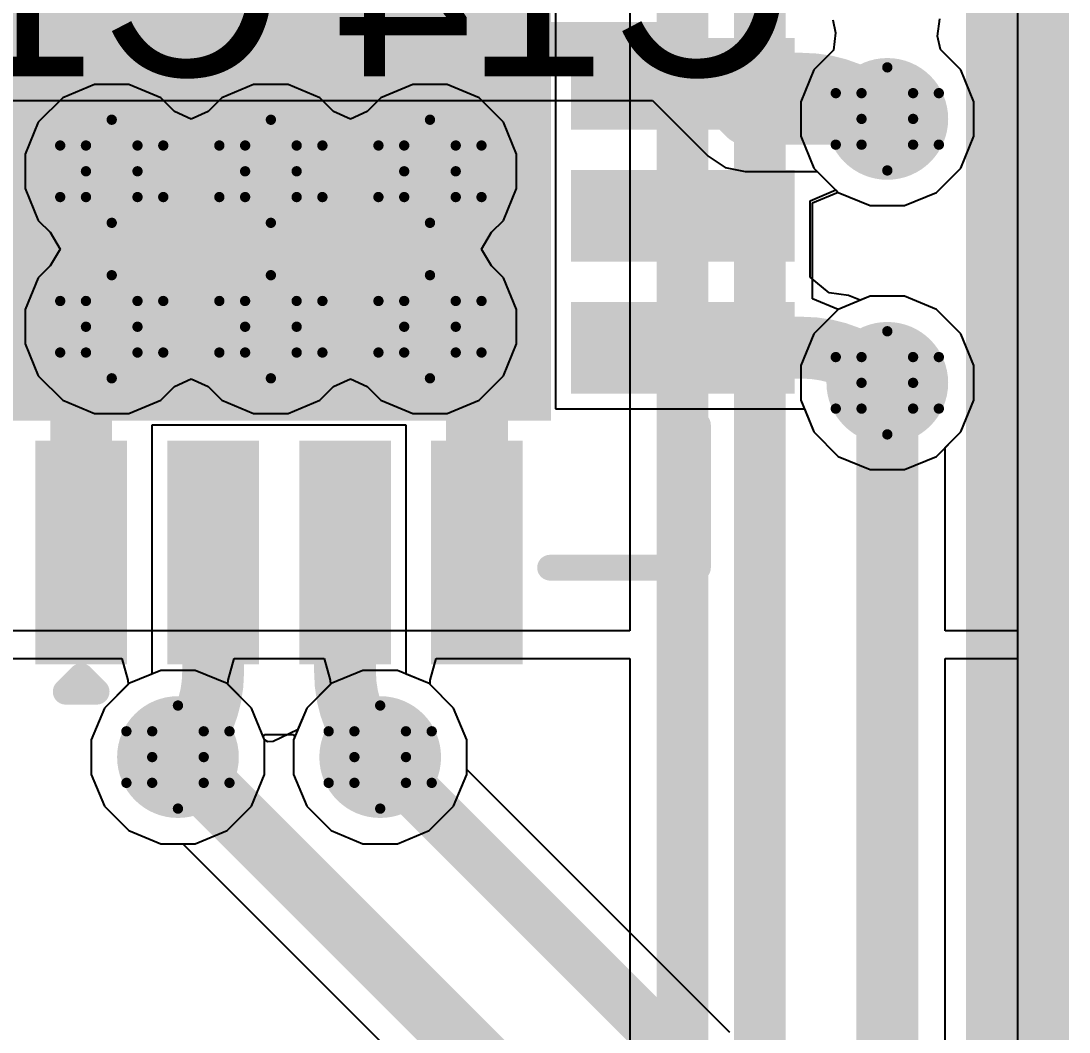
# Model space of a CAD drawing. Header units: inches. Extents: x -0.2 to 15.8, y 0 to 3.5.
# Drawn here: x 1.5786 to 1.782, y 0.9641 to 1.1602 of the extents above; entities that cross this region are included whole.
import ezdxf

# ---------------------------------------------------------------- set-up
doc = ezdxf.new("R2010")
doc.units = ezdxf.units.IN
doc.header["$MEASUREMENT"] = 0
for name, color, linetype in [('Board Outline', 76, 'Continuous'), ('Bottom Layer', 5, 'Continuous'), ('Bottom Overlay', 54, 'Continuous'), ('Drill Drawing', 1, 'Continuous'), ('Signal_1', 16, 'Continuous'), ('Signal_2', 76, 'Continuous'), ('Top Layer', 1, 'Continuous'), ('Top Overlay', 2, 'Continuous'), ('Top Solder', 216, 'Continuous'), ('Via Holes', 16, 'Continuous')]:
    doc.layers.add(name, color=color, linetype=linetype)
doc.styles.add('Arial', font='', dxfattribs={"height": 0.2})
doc.styles.get('Arial').set_extended_font_data('Arial')

msp = doc.modelspace()

# ---------------------------------------------------------------- hatches: boundary and pattern name
at = {"layer": 'Bottom Layer'}
h = msp.add_hatch(color=5, dxfattribs=at)
edge = h.paths.add_edge_path()
edge.add_arc((1.74674, 1.14122), 0.01181, 0, 360)
h = msp.add_hatch(color=5, dxfattribs=at)
edge = h.paths.add_edge_path()
edge.add_arc((1.59625, 1.13106), 0.01181, 0, 360)
h = msp.add_hatch(color=5, dxfattribs=at)
edge = h.paths.add_edge_path()
edge.add_arc((1.62713, 1.13106), 0.01181, 0, 360)
h = msp.add_hatch(color=5, dxfattribs=at)
edge = h.paths.add_edge_path()
edge.add_arc((1.658, 1.13106), 0.01181, 0, 360)
h = msp.add_hatch(color=5, dxfattribs=at)
edge = h.paths.add_edge_path()
edge.add_arc((1.59625, 1.1009), 0.01181, 0, 360)
h = msp.add_hatch(color=5, dxfattribs=at)
edge = h.paths.add_edge_path()
edge.add_arc((1.62713, 1.1009), 0.01181, 0, 360)
h = msp.add_hatch(color=5, dxfattribs=at)
edge = h.paths.add_edge_path()
edge.add_arc((1.658, 1.1009), 0.01181, 0, 360)
h = msp.add_hatch(color=5, dxfattribs=at)
edge = h.paths.add_edge_path()
edge.add_arc((1.74674, 1.09002), 0.01181, 0, 360)
h = msp.add_hatch(color=5, dxfattribs=at)
edge = h.paths.add_edge_path()
edge.add_arc((1.6091, 1.01742), 0.01181, 0, 360)
h = msp.add_hatch(color=5, dxfattribs=at)
edge = h.paths.add_edge_path()
edge.add_arc((1.64834, 1.01742), 0.01181, 0, 360)
at = {"layer": 'Signal_1'}
h = msp.add_hatch(color=16, dxfattribs=at)
edge = h.paths.add_edge_path()
edge.add_arc((1.74674, 1.14122), 0.01181, 0, 360)
h = msp.add_hatch(color=16, dxfattribs=at)
edge = h.paths.add_edge_path()
edge.add_arc((1.59625, 1.13106), 0.01181, 0, 360)
h = msp.add_hatch(color=16, dxfattribs=at)
edge = h.paths.add_edge_path()
edge.add_arc((1.62713, 1.13106), 0.01181, 0, 360)
h = msp.add_hatch(color=16, dxfattribs=at)
edge = h.paths.add_edge_path()
edge.add_arc((1.658, 1.13106), 0.01181, 0, 360)
h = msp.add_hatch(color=16, dxfattribs=at)
edge = h.paths.add_edge_path()
edge.add_arc((1.59625, 1.1009), 0.01181, 0, 360)
h = msp.add_hatch(color=16, dxfattribs=at)
edge = h.paths.add_edge_path()
edge.add_arc((1.62713, 1.1009), 0.01181, 0, 360)
h = msp.add_hatch(color=16, dxfattribs=at)
edge = h.paths.add_edge_path()
edge.add_arc((1.658, 1.1009), 0.01181, 0, 360)
h = msp.add_hatch(color=16, dxfattribs=at)
edge = h.paths.add_edge_path()
edge.add_arc((1.74674, 1.09002), 0.01181, 0, 360)
h = msp.add_hatch(color=16, dxfattribs=at)
edge = h.paths.add_edge_path()
edge.add_arc((1.6091, 1.01742), 0.01181, 0, 360)
h = msp.add_hatch(color=16, dxfattribs=at)
edge = h.paths.add_edge_path()
edge.add_arc((1.64834, 1.01742), 0.01181, 0, 360)
at = {"layer": 'Signal_2'}
h = msp.add_hatch(color=76, dxfattribs=at)
edge = h.paths.add_edge_path()
edge.add_arc((1.74674, 1.14122), 0.01181, 0, 360)
h = msp.add_hatch(color=76, dxfattribs=at)
edge = h.paths.add_edge_path()
edge.add_arc((1.59625, 1.13106), 0.01181, 0, 360)
h = msp.add_hatch(color=76, dxfattribs=at)
edge = h.paths.add_edge_path()
edge.add_arc((1.62713, 1.13106), 0.01181, 0, 360)
h = msp.add_hatch(color=76, dxfattribs=at)
edge = h.paths.add_edge_path()
edge.add_arc((1.658, 1.13106), 0.01181, 0, 360)
h = msp.add_hatch(color=76, dxfattribs=at)
edge = h.paths.add_edge_path()
edge.add_arc((1.59625, 1.1009), 0.01181, 0, 360)
h = msp.add_hatch(color=76, dxfattribs=at)
edge = h.paths.add_edge_path()
edge.add_arc((1.62713, 1.1009), 0.01181, 0, 360)
h = msp.add_hatch(color=76, dxfattribs=at)
edge = h.paths.add_edge_path()
edge.add_arc((1.658, 1.1009), 0.01181, 0, 360)
h = msp.add_hatch(color=76, dxfattribs=at)
edge = h.paths.add_edge_path()
edge.add_arc((1.74674, 1.09002), 0.01181, 0, 360)
h = msp.add_hatch(color=76, dxfattribs=at)
edge = h.paths.add_edge_path()
edge.add_arc((1.6091, 1.01742), 0.01181, 0, 360)
h = msp.add_hatch(color=76, dxfattribs=at)
edge = h.paths.add_edge_path()
edge.add_arc((1.64834, 1.01742), 0.01181, 0, 360)
at = {"layer": 'Top Layer'}
for points in [[(1.57714, 1.08465), (1.57714, 1.18702), (1.6795, 1.18702), (1.6795, 1.08465)], [(1.68738, 1.14115), (1.68738, 1.15493), (1.72675, 1.15493), (1.72675, 1.14115)], [(1.68738, 1.11555), (1.68738, 1.12933), (1.72675, 1.12933), (1.72675, 1.11555)], [(1.68738, 1.08995), (1.68738, 1.10373), (1.72675, 1.10373), (1.72675, 1.08995)], [(1.58343, 1.07678), (1.59721, 1.07678), (1.59721, 1.03741), (1.58343, 1.03741)], [(1.60903, 1.07678), (1.62281, 1.07678), (1.62281, 1.03741), (1.60903, 1.03741)], [(1.63463, 1.07678), (1.64841, 1.07678), (1.64841, 1.03741), (1.63463, 1.03741)], [(1.66023, 1.07678), (1.67401, 1.07678), (1.67401, 1.03741), (1.66023, 1.03741)]]:
    msp.add_hatch(color=1, dxfattribs=at).paths.add_polyline_path(points)
h = msp.add_hatch(color=1, dxfattribs=at)
edge = h.paths.add_edge_path()
edge.add_arc((1.74674, 1.14122), 0.01181, 0, 360)
h = msp.add_hatch(color=1, dxfattribs=at)
edge = h.paths.add_edge_path()
edge.add_arc((1.59625, 1.13106), 0.01181, 0, 360)
h = msp.add_hatch(color=1, dxfattribs=at)
edge = h.paths.add_edge_path()
edge.add_arc((1.62713, 1.13106), 0.01181, 0, 360)
h = msp.add_hatch(color=1, dxfattribs=at)
edge = h.paths.add_edge_path()
edge.add_arc((1.658, 1.13106), 0.01181, 0, 360)
h = msp.add_hatch(color=1, dxfattribs=at)
edge = h.paths.add_edge_path()
edge.add_arc((1.59625, 1.1009), 0.01181, 0, 360)
h = msp.add_hatch(color=1, dxfattribs=at)
edge = h.paths.add_edge_path()
edge.add_arc((1.62713, 1.1009), 0.01181, 0, 360)
h = msp.add_hatch(color=1, dxfattribs=at)
edge = h.paths.add_edge_path()
edge.add_arc((1.658, 1.1009), 0.01181, 0, 360)
h = msp.add_hatch(color=1, dxfattribs=at)
edge = h.paths.add_edge_path()
edge.add_arc((1.74674, 1.09002), 0.01181, 0, 360)
h = msp.add_hatch(color=1, dxfattribs=at)
edge = h.paths.add_edge_path()
edge.add_arc((1.6091, 1.01742), 0.01181, 0, 360)
h = msp.add_hatch(color=1, dxfattribs=at)
edge = h.paths.add_edge_path()
edge.add_arc((1.64834, 1.01742), 0.01181, 0, 360)
at = {"layer": 'Top Solder'}
for points in [[(1.57514, 1.08265), (1.57514, 1.18902), (1.6815, 1.18902), (1.6815, 1.08265)], [(1.68538, 1.13915), (1.68538, 1.15693), (1.72875, 1.15693), (1.72875, 1.13915)], [(1.68538, 1.11355), (1.68538, 1.13133), (1.72875, 1.13133), (1.72875, 1.11355)], [(1.68538, 1.08795), (1.68538, 1.10573), (1.72875, 1.10573), (1.72875, 1.08795)], [(1.58143, 1.07878), (1.59921, 1.07878), (1.59921, 1.03541), (1.58143, 1.03541)], [(1.60703, 1.07878), (1.62481, 1.07878), (1.62481, 1.03541), (1.60703, 1.03541)], [(1.63263, 1.07878), (1.65041, 1.07878), (1.65041, 1.03541), (1.63263, 1.03541)], [(1.65823, 1.07878), (1.67601, 1.07878), (1.67601, 1.03541), (1.65823, 1.03541)]]:
    msp.add_hatch(color=216, dxfattribs=at).paths.add_polyline_path(points)
at = {"layer": 'Via Holes'}
h = msp.add_hatch(color=7, dxfattribs=at)
edge = h.paths.add_edge_path()
edge.add_arc((1.74674, 1.14122), 0.00591, 0, 360)
h = msp.add_hatch(color=7, dxfattribs=at)
edge = h.paths.add_edge_path()
edge.add_arc((1.59625, 1.13106), 0.00591, 0, 360)
h = msp.add_hatch(color=7, dxfattribs=at)
edge = h.paths.add_edge_path()
edge.add_arc((1.62713, 1.13106), 0.00591, 0, 360)
h = msp.add_hatch(color=7, dxfattribs=at)
edge = h.paths.add_edge_path()
edge.add_arc((1.658, 1.13106), 0.00591, 0, 360)
h = msp.add_hatch(color=7, dxfattribs=at)
edge = h.paths.add_edge_path()
edge.add_arc((1.59625, 1.1009), 0.00591, 0, 360)
h = msp.add_hatch(color=7, dxfattribs=at)
edge = h.paths.add_edge_path()
edge.add_arc((1.62713, 1.1009), 0.00591, 0, 360)
h = msp.add_hatch(color=7, dxfattribs=at)
edge = h.paths.add_edge_path()
edge.add_arc((1.658, 1.1009), 0.00591, 0, 360)
h = msp.add_hatch(color=7, dxfattribs=at)
edge = h.paths.add_edge_path()
edge.add_arc((1.74674, 1.09002), 0.00591, 0, 360)
h = msp.add_hatch(color=7, dxfattribs=at)
edge = h.paths.add_edge_path()
edge.add_arc((1.6091, 1.01742), 0.00591, 0, 360)
h = msp.add_hatch(color=7, dxfattribs=at)
edge = h.paths.add_edge_path()
edge.add_arc((1.64834, 1.01742), 0.00591, 0, 360)

# ---------------------------------------------------------------- linework, layer by layer
at = {"layer": 'Board Outline', "const_width": 0.02}
msp.add_lwpolyline([(1.772, 1.966), (1.772, 0)], dxfattribs=at)
at = {"layer": 'Bottom Layer'}
for p, q in [((1.772, 1.58829), (1.772, 0)), ((1.75649, 1.15725), (1.75691, 1.16061)), ((1.75703, 1.1547), (1.75649, 1.15725)), ((1.76099, 1.15074), (1.75703, 1.1547)), ((1.76355, 1.14456), (1.76099, 1.15074)), ((1.558, 1.1448), (1.70117, 1.1448)), ((1.70117, 1.1448), (1.71196, 1.13401)), ((1.76355, 1.13787), (1.76355, 1.14456)), ((1.76099, 1.13169), (1.76355, 1.13787)), ((1.71196, 1.13401), (1.71527, 1.1318)), ((1.71527, 1.1318), (1.71917, 1.13102)), ((1.71917, 1.13102), (1.73316, 1.13102)), ((1.73316, 1.13102), (1.73722, 1.12696)), ((1.75626, 1.12696), (1.76099, 1.13169)), ((1.73722, 1.12696), (1.7434, 1.12441)), ((1.75008, 1.12441), (1.75626, 1.12696)), ((1.7434, 1.12441), (1.75008, 1.12441)), ((1.7434, 1.10683), (1.73722, 1.10427)), ((1.75008, 1.10683), (1.7434, 1.10683)), ((1.75626, 1.10427), (1.75008, 1.10683)), ((1.73722, 1.10427), (1.73249, 1.09954)), ((1.76099, 1.09954), (1.75626, 1.10427)), ((1.73249, 1.09954), (1.72993, 1.09336)), ((1.76355, 1.09336), (1.76099, 1.09954)), ((1.72993, 1.09336), (1.72993, 1.08667)), ((1.76355, 1.08667), (1.76355, 1.09336)), ((1.72993, 1.08667), (1.73249, 1.08049)), ((1.76099, 1.08049), (1.76355, 1.08667)), ((1.73249, 1.08049), (1.73722, 1.07576)), ((1.75626, 1.07576), (1.76099, 1.08049)), ((1.73722, 1.07576), (1.7434, 1.07321)), ((1.75008, 1.07321), (1.75626, 1.07576)), ((1.7434, 1.07321), (1.75008, 1.07321)), ((1.60576, 1.03423), (1.59958, 1.03167)), ((1.61245, 1.03423), (1.60576, 1.03423)), ((1.61863, 1.03167), (1.61245, 1.03423)), ((1.645, 1.03423), (1.63882, 1.03167)), ((1.65169, 1.03423), (1.645, 1.03423)), ((1.65787, 1.03167), (1.65169, 1.03423)), ((1.59958, 1.03167), (1.59485, 1.02694)), ((1.62336, 1.02694), (1.61863, 1.03167)), ((1.63882, 1.03167), (1.63409, 1.02694)), ((1.66259, 1.02694), (1.65787, 1.03167)), ((1.59485, 1.02694), (1.59229, 1.02076)), ((1.62592, 1.02076), (1.62336, 1.02694)), ((1.63409, 1.02694), (1.63153, 1.02076)), ((1.66515, 1.02076), (1.66259, 1.02694)), ((1.59229, 1.02076), (1.59229, 1.01407)), ((1.62592, 1.01407), (1.62592, 1.02076)), ((1.63153, 1.02076), (1.63153, 1.01407)), ((1.66515, 1.01407), (1.66515, 1.02076)), ((1.59229, 1.01407), (1.59485, 1.0079)), ((1.62336, 1.0079), (1.62592, 1.01407)), ((1.63153, 1.01407), (1.63409, 1.0079)), ((1.66259, 1.0079), (1.66515, 1.01407)), ((1.59485, 1.0079), (1.59958, 1.00317)), ((1.61863, 1.00317), (1.62336, 1.0079)), ((1.63409, 1.0079), (1.63882, 1.00317)), ((1.65787, 1.00317), (1.66259, 1.0079)), ((1.59958, 1.00317), (1.60576, 1.00061)), ((1.61245, 1.00061), (1.61863, 1.00317)), ((1.63882, 1.00317), (1.645, 1.00061)), ((1.65169, 1.00061), (1.65787, 1.00317)), ((1.60576, 1.00061), (1.61245, 1.00061)), ((1.645, 1.00061), (1.65169, 1.00061))]:
    msp.add_line(p, q, dxfattribs=at)
at = {"layer": 'Bottom Layer', "const_width": 0.01}
for points in [[(1.558, 1.155), (1.70539, 1.155)], [(1.70539, 1.155), (1.71917, 1.14122)], [(1.71917, 1.14122), (1.74674, 1.14122)]]:
    msp.add_lwpolyline(points, dxfattribs=at)
at = {"layer": 'Bottom Layer', "const_width": 0.005}
for points in [[(1.70289, 1.155, 1), (1.70789, 1.155, 1)], [(1.70289, 1.155, 1), (1.70789, 1.155, 1)], [(1.71667, 1.14122, 1), (1.72167, 1.14122, 1)], [(1.71667, 1.14122, 1), (1.72167, 1.14122, 1)], [(1.74424, 1.14122, 1), (1.74924, 1.14122, 1)]]:
    msp.add_lwpolyline(points, format="xyb", close=True, dxfattribs=at)
at = {"layer": 'Drill Drawing', "const_width": 0.002}
for points in [[(1.74174, 1.14622), (1.74674, 1.15122)], [(1.74674, 1.15122), (1.75174, 1.14622)], [(1.73674, 1.14622), (1.74174, 1.14122)], [(1.73674, 1.14622), (1.74174, 1.14622)], [(1.75174, 1.14622), (1.75674, 1.14622)], [(1.75174, 1.14122), (1.75674, 1.14622)], [(1.59125, 1.13606), (1.59625, 1.14106)], [(1.59625, 1.14106), (1.60125, 1.13606)], [(1.62213, 1.13606), (1.62713, 1.14106)], [(1.62713, 1.14106), (1.63213, 1.13606)], [(1.653, 1.13606), (1.658, 1.14106)], [(1.658, 1.14106), (1.663, 1.13606)], [(1.73674, 1.13622), (1.74174, 1.14122)], [(1.75174, 1.14122), (1.75674, 1.13622)], [(1.58625, 1.13606), (1.59125, 1.13106)], [(1.58625, 1.13606), (1.59125, 1.13606)], [(1.60125, 1.13606), (1.60625, 1.13606)], [(1.60125, 1.13106), (1.60625, 1.13606)], [(1.61713, 1.13606), (1.62213, 1.13106)], [(1.61713, 1.13606), (1.62213, 1.13606)], [(1.63213, 1.13606), (1.63713, 1.13606)], [(1.63213, 1.13106), (1.63713, 1.13606)], [(1.648, 1.13606), (1.653, 1.13106)], [(1.648, 1.13606), (1.653, 1.13606)], [(1.663, 1.13606), (1.668, 1.13606)], [(1.663, 1.13106), (1.668, 1.13606)], [(1.73674, 1.13622), (1.74174, 1.13622)], [(1.74174, 1.13622), (1.74674, 1.13122)], [(1.74674, 1.13122), (1.75174, 1.13622)], [(1.75174, 1.13622), (1.75674, 1.13622)], [(1.58625, 1.12606), (1.59125, 1.13106)], [(1.60125, 1.13106), (1.60625, 1.12606)], [(1.61713, 1.12606), (1.62213, 1.13106)], [(1.63213, 1.13106), (1.63713, 1.12606)], [(1.648, 1.12606), (1.653, 1.13106)], [(1.663, 1.13106), (1.668, 1.12606)], [(1.58625, 1.12606), (1.59125, 1.12606)], [(1.59125, 1.12606), (1.59625, 1.12106)], [(1.59625, 1.12106), (1.60125, 1.12606)], [(1.60125, 1.12606), (1.60625, 1.12606)], [(1.61713, 1.12606), (1.62213, 1.12606)], [(1.62213, 1.12606), (1.62713, 1.12106)], [(1.62713, 1.12106), (1.63213, 1.12606)], [(1.63213, 1.12606), (1.63713, 1.12606)], [(1.648, 1.12606), (1.653, 1.12606)], [(1.653, 1.12606), (1.658, 1.12106)], [(1.658, 1.12106), (1.663, 1.12606)], [(1.663, 1.12606), (1.668, 1.12606)], [(1.59125, 1.1059), (1.59625, 1.1109)], [(1.59625, 1.1109), (1.60125, 1.1059)], [(1.62213, 1.1059), (1.62713, 1.1109)], [(1.62713, 1.1109), (1.63213, 1.1059)], [(1.653, 1.1059), (1.658, 1.1109)], [(1.658, 1.1109), (1.663, 1.1059)], [(1.58625, 1.1059), (1.59125, 1.1009)], [(1.58625, 1.1059), (1.59125, 1.1059)], [(1.60125, 1.1059), (1.60625, 1.1059)], [(1.60125, 1.1009), (1.60625, 1.1059)], [(1.61713, 1.1059), (1.62213, 1.1009)], [(1.61713, 1.1059), (1.62213, 1.1059)], [(1.63213, 1.1059), (1.63713, 1.1059)], [(1.63213, 1.1009), (1.63713, 1.1059)], [(1.648, 1.1059), (1.653, 1.1009)], [(1.648, 1.1059), (1.653, 1.1059)], [(1.663, 1.1059), (1.668, 1.1059)], [(1.663, 1.1009), (1.668, 1.1059)], [(1.58625, 1.0959), (1.59125, 1.1009)], [(1.60125, 1.1009), (1.60625, 1.0959)], [(1.61713, 1.0959), (1.62213, 1.1009)], [(1.63213, 1.1009), (1.63713, 1.0959)], [(1.648, 1.0959), (1.653, 1.1009)], [(1.663, 1.1009), (1.668, 1.0959)], [(1.74174, 1.09502), (1.74674, 1.10002)], [(1.74674, 1.10002), (1.75174, 1.09502)], [(1.58625, 1.0959), (1.59125, 1.0959)], [(1.59125, 1.0959), (1.59625, 1.0909)], [(1.59625, 1.0909), (1.60125, 1.0959)], [(1.60125, 1.0959), (1.60625, 1.0959)], [(1.61713, 1.0959), (1.62213, 1.0959)], [(1.62213, 1.0959), (1.62713, 1.0909)], [(1.62713, 1.0909), (1.63213, 1.0959)], [(1.63213, 1.0959), (1.63713, 1.0959)], [(1.648, 1.0959), (1.653, 1.0959)], [(1.653, 1.0959), (1.658, 1.0909)], [(1.658, 1.0909), (1.663, 1.0959)], [(1.663, 1.0959), (1.668, 1.0959)], [(1.73674, 1.09502), (1.74174, 1.09002)], [(1.73674, 1.09502), (1.74174, 1.09502)], [(1.75174, 1.09502), (1.75674, 1.09502)], [(1.75174, 1.09002), (1.75674, 1.09502)], [(1.73674, 1.08502), (1.74174, 1.09002)], [(1.75174, 1.09002), (1.75674, 1.08502)], [(1.73674, 1.08502), (1.74174, 1.08502)], [(1.74174, 1.08502), (1.74674, 1.08002)], [(1.74674, 1.08002), (1.75174, 1.08502)], [(1.75174, 1.08502), (1.75674, 1.08502)], [(1.6041, 1.02242), (1.6091, 1.02742)], [(1.6091, 1.02742), (1.6141, 1.02242)], [(1.64334, 1.02242), (1.64834, 1.02742)], [(1.64834, 1.02742), (1.65334, 1.02242)], [(1.5991, 1.02242), (1.6041, 1.01742)], [(1.5991, 1.02242), (1.6041, 1.02242)], [(1.6141, 1.02242), (1.6191, 1.02242)], [(1.6141, 1.01742), (1.6191, 1.02242)], [(1.63834, 1.02242), (1.64334, 1.01742)], [(1.63834, 1.02242), (1.64334, 1.02242)], [(1.65334, 1.02242), (1.65834, 1.02242)], [(1.65334, 1.01742), (1.65834, 1.02242)], [(1.5991, 1.01242), (1.6041, 1.01742)], [(1.6141, 1.01742), (1.6191, 1.01242)], [(1.63834, 1.01242), (1.64334, 1.01742)], [(1.65334, 1.01742), (1.65834, 1.01242)], [(1.5991, 1.01242), (1.6041, 1.01242)], [(1.6041, 1.01242), (1.6091, 1.00742)], [(1.6091, 1.00742), (1.6141, 1.01242)], [(1.6141, 1.01242), (1.6191, 1.01242)], [(1.63834, 1.01242), (1.64334, 1.01242)], [(1.64334, 1.01242), (1.64834, 1.00742)], [(1.64834, 1.00742), (1.65334, 1.01242)], [(1.65334, 1.01242), (1.65834, 1.01242)]]:
    msp.add_lwpolyline(points, dxfattribs=at)
at = {"layer": 'Drill Drawing', "const_width": 0.001}
for points in [[(1.74624, 1.15122, 1), (1.74724, 1.15122, 1)], [(1.74624, 1.15122, 1), (1.74724, 1.15122, 1)], [(1.73624, 1.14622, 1), (1.73724, 1.14622, 1)], [(1.73624, 1.14622, 1), (1.73724, 1.14622, 1)], [(1.74124, 1.14622, 1), (1.74224, 1.14622, 1)], [(1.74124, 1.14622, 1), (1.74224, 1.14622, 1)], [(1.75124, 1.14622, 1), (1.75224, 1.14622, 1)], [(1.75124, 1.14622, 1), (1.75224, 1.14622, 1)], [(1.75624, 1.14622, 1), (1.75724, 1.14622, 1)], [(1.75624, 1.14622, 1), (1.75724, 1.14622, 1)], [(1.59575, 1.14106, 1), (1.59675, 1.14106, 1)], [(1.59575, 1.14106, 1), (1.59675, 1.14106, 1)], [(1.62663, 1.14106, 1), (1.62763, 1.14106, 1)], [(1.62663, 1.14106, 1), (1.62763, 1.14106, 1)], [(1.6575, 1.14106, 1), (1.6585, 1.14106, 1)], [(1.6575, 1.14106, 1), (1.6585, 1.14106, 1)], [(1.74124, 1.14122, 1), (1.74224, 1.14122, 1)], [(1.74124, 1.14122, 1), (1.74224, 1.14122, 1)], [(1.75124, 1.14122, 1), (1.75224, 1.14122, 1)], [(1.75124, 1.14122, 1), (1.75224, 1.14122, 1)], [(1.58575, 1.13606, 1), (1.58675, 1.13606, 1)], [(1.58575, 1.13606, 1), (1.58675, 1.13606, 1)], [(1.59075, 1.13606, 1), (1.59175, 1.13606, 1)], [(1.59075, 1.13606, 1), (1.59175, 1.13606, 1)], [(1.60075, 1.13606, 1), (1.60175, 1.13606, 1)], [(1.60075, 1.13606, 1), (1.60175, 1.13606, 1)], [(1.60575, 1.13606, 1), (1.60675, 1.13606, 1)], [(1.60575, 1.13606, 1), (1.60675, 1.13606, 1)], [(1.61663, 1.13606, 1), (1.61763, 1.13606, 1)], [(1.61663, 1.13606, 1), (1.61763, 1.13606, 1)], [(1.62163, 1.13606, 1), (1.62263, 1.13606, 1)], [(1.62163, 1.13606, 1), (1.62263, 1.13606, 1)], [(1.63163, 1.13606, 1), (1.63263, 1.13606, 1)], [(1.63163, 1.13606, 1), (1.63263, 1.13606, 1)], [(1.63663, 1.13606, 1), (1.63763, 1.13606, 1)], [(1.63663, 1.13606, 1), (1.63763, 1.13606, 1)], [(1.6475, 1.13606, 1), (1.6485, 1.13606, 1)], [(1.6475, 1.13606, 1), (1.6485, 1.13606, 1)], [(1.6525, 1.13606, 1), (1.6535, 1.13606, 1)], [(1.6525, 1.13606, 1), (1.6535, 1.13606, 1)], [(1.6625, 1.13606, 1), (1.6635, 1.13606, 1)], [(1.6625, 1.13606, 1), (1.6635, 1.13606, 1)], [(1.6675, 1.13606, 1), (1.6685, 1.13606, 1)], [(1.6675, 1.13606, 1), (1.6685, 1.13606, 1)], [(1.73624, 1.13622, 1), (1.73724, 1.13622, 1)], [(1.73624, 1.13622, 1), (1.73724, 1.13622, 1)], [(1.74124, 1.13622, 1), (1.74224, 1.13622, 1)], [(1.74124, 1.13622, 1), (1.74224, 1.13622, 1)], [(1.75124, 1.13622, 1), (1.75224, 1.13622, 1)], [(1.75124, 1.13622, 1), (1.75224, 1.13622, 1)], [(1.75624, 1.13622, 1), (1.75724, 1.13622, 1)], [(1.75624, 1.13622, 1), (1.75724, 1.13622, 1)], [(1.59075, 1.13106, 1), (1.59175, 1.13106, 1)], [(1.59075, 1.13106, 1), (1.59175, 1.13106, 1)], [(1.60075, 1.13106, 1), (1.60175, 1.13106, 1)], [(1.60075, 1.13106, 1), (1.60175, 1.13106, 1)], [(1.62163, 1.13106, 1), (1.62263, 1.13106, 1)], [(1.62163, 1.13106, 1), (1.62263, 1.13106, 1)], [(1.63163, 1.13106, 1), (1.63263, 1.13106, 1)], [(1.63163, 1.13106, 1), (1.63263, 1.13106, 1)], [(1.6525, 1.13106, 1), (1.6535, 1.13106, 1)], [(1.6525, 1.13106, 1), (1.6535, 1.13106, 1)], [(1.6625, 1.13106, 1), (1.6635, 1.13106, 1)], [(1.6625, 1.13106, 1), (1.6635, 1.13106, 1)], [(1.74624, 1.13122, 1), (1.74724, 1.13122, 1)], [(1.74624, 1.13122, 1), (1.74724, 1.13122, 1)], [(1.58575, 1.12606, 1), (1.58675, 1.12606, 1)], [(1.58575, 1.12606, 1), (1.58675, 1.12606, 1)], [(1.59075, 1.12606, 1), (1.59175, 1.12606, 1)], [(1.59075, 1.12606, 1), (1.59175, 1.12606, 1)], [(1.60075, 1.12606, 1), (1.60175, 1.12606, 1)], [(1.60075, 1.12606, 1), (1.60175, 1.12606, 1)], [(1.60575, 1.12606, 1), (1.60675, 1.12606, 1)], [(1.60575, 1.12606, 1), (1.60675, 1.12606, 1)], [(1.61663, 1.12606, 1), (1.61763, 1.12606, 1)], [(1.61663, 1.12606, 1), (1.61763, 1.12606, 1)], [(1.62163, 1.12606, 1), (1.62263, 1.12606, 1)], [(1.62163, 1.12606, 1), (1.62263, 1.12606, 1)], [(1.63163, 1.12606, 1), (1.63263, 1.12606, 1)], [(1.63163, 1.12606, 1), (1.63263, 1.12606, 1)], [(1.63663, 1.12606, 1), (1.63763, 1.12606, 1)], [(1.63663, 1.12606, 1), (1.63763, 1.12606, 1)], [(1.6475, 1.12606, 1), (1.6485, 1.12606, 1)], [(1.6475, 1.12606, 1), (1.6485, 1.12606, 1)], [(1.6525, 1.12606, 1), (1.6535, 1.12606, 1)], [(1.6525, 1.12606, 1), (1.6535, 1.12606, 1)], [(1.6625, 1.12606, 1), (1.6635, 1.12606, 1)], [(1.6625, 1.12606, 1), (1.6635, 1.12606, 1)], [(1.6675, 1.12606, 1), (1.6685, 1.12606, 1)], [(1.6675, 1.12606, 1), (1.6685, 1.12606, 1)], [(1.59575, 1.12106, 1), (1.59675, 1.12106, 1)], [(1.59575, 1.12106, 1), (1.59675, 1.12106, 1)], [(1.62663, 1.12106, 1), (1.62763, 1.12106, 1)], [(1.62663, 1.12106, 1), (1.62763, 1.12106, 1)], [(1.6575, 1.12106, 1), (1.6585, 1.12106, 1)], [(1.6575, 1.12106, 1), (1.6585, 1.12106, 1)], [(1.59575, 1.1109, 1), (1.59675, 1.1109, 1)], [(1.59575, 1.1109, 1), (1.59675, 1.1109, 1)], [(1.62663, 1.1109, 1), (1.62763, 1.1109, 1)], [(1.62663, 1.1109, 1), (1.62763, 1.1109, 1)], [(1.6575, 1.1109, 1), (1.6585, 1.1109, 1)], [(1.6575, 1.1109, 1), (1.6585, 1.1109, 1)], [(1.58575, 1.1059, 1), (1.58675, 1.1059, 1)], [(1.58575, 1.1059, 1), (1.58675, 1.1059, 1)], [(1.59075, 1.1059, 1), (1.59175, 1.1059, 1)], [(1.59075, 1.1059, 1), (1.59175, 1.1059, 1)], [(1.60075, 1.1059, 1), (1.60175, 1.1059, 1)], [(1.60075, 1.1059, 1), (1.60175, 1.1059, 1)], [(1.60575, 1.1059, 1), (1.60675, 1.1059, 1)], [(1.60575, 1.1059, 1), (1.60675, 1.1059, 1)], [(1.61663, 1.1059, 1), (1.61763, 1.1059, 1)], [(1.61663, 1.1059, 1), (1.61763, 1.1059, 1)], [(1.62163, 1.1059, 1), (1.62263, 1.1059, 1)], [(1.62163, 1.1059, 1), (1.62263, 1.1059, 1)], [(1.63163, 1.1059, 1), (1.63263, 1.1059, 1)], [(1.63163, 1.1059, 1), (1.63263, 1.1059, 1)], [(1.63663, 1.1059, 1), (1.63763, 1.1059, 1)], [(1.63663, 1.1059, 1), (1.63763, 1.1059, 1)], [(1.6475, 1.1059, 1), (1.6485, 1.1059, 1)], [(1.6475, 1.1059, 1), (1.6485, 1.1059, 1)], [(1.6525, 1.1059, 1), (1.6535, 1.1059, 1)], [(1.6525, 1.1059, 1), (1.6535, 1.1059, 1)], [(1.6625, 1.1059, 1), (1.6635, 1.1059, 1)], [(1.6625, 1.1059, 1), (1.6635, 1.1059, 1)], [(1.6675, 1.1059, 1), (1.6685, 1.1059, 1)], [(1.6675, 1.1059, 1), (1.6685, 1.1059, 1)], [(1.59075, 1.1009, 1), (1.59175, 1.1009, 1)], [(1.59075, 1.1009, 1), (1.59175, 1.1009, 1)], [(1.60075, 1.1009, 1), (1.60175, 1.1009, 1)], [(1.60075, 1.1009, 1), (1.60175, 1.1009, 1)], [(1.62163, 1.1009, 1), (1.62263, 1.1009, 1)], [(1.62163, 1.1009, 1), (1.62263, 1.1009, 1)], [(1.63163, 1.1009, 1), (1.63263, 1.1009, 1)], [(1.63163, 1.1009, 1), (1.63263, 1.1009, 1)], [(1.6525, 1.1009, 1), (1.6535, 1.1009, 1)], [(1.6525, 1.1009, 1), (1.6535, 1.1009, 1)], [(1.6625, 1.1009, 1), (1.6635, 1.1009, 1)], [(1.6625, 1.1009, 1), (1.6635, 1.1009, 1)], [(1.74624, 1.10002, 1), (1.74724, 1.10002, 1)], [(1.74624, 1.10002, 1), (1.74724, 1.10002, 1)], [(1.58575, 1.0959, 1), (1.58675, 1.0959, 1)], [(1.58575, 1.0959, 1), (1.58675, 1.0959, 1)], [(1.59075, 1.0959, 1), (1.59175, 1.0959, 1)], [(1.59075, 1.0959, 1), (1.59175, 1.0959, 1)], [(1.60075, 1.0959, 1), (1.60175, 1.0959, 1)], [(1.60075, 1.0959, 1), (1.60175, 1.0959, 1)], [(1.60575, 1.0959, 1), (1.60675, 1.0959, 1)], [(1.60575, 1.0959, 1), (1.60675, 1.0959, 1)], [(1.61663, 1.0959, 1), (1.61763, 1.0959, 1)], [(1.61663, 1.0959, 1), (1.61763, 1.0959, 1)], [(1.62163, 1.0959, 1), (1.62263, 1.0959, 1)], [(1.62163, 1.0959, 1), (1.62263, 1.0959, 1)], [(1.63163, 1.0959, 1), (1.63263, 1.0959, 1)], [(1.63163, 1.0959, 1), (1.63263, 1.0959, 1)], [(1.63663, 1.0959, 1), (1.63763, 1.0959, 1)], [(1.63663, 1.0959, 1), (1.63763, 1.0959, 1)], [(1.6475, 1.0959, 1), (1.6485, 1.0959, 1)], [(1.6475, 1.0959, 1), (1.6485, 1.0959, 1)], [(1.6525, 1.0959, 1), (1.6535, 1.0959, 1)], [(1.6525, 1.0959, 1), (1.6535, 1.0959, 1)], [(1.6625, 1.0959, 1), (1.6635, 1.0959, 1)], [(1.6625, 1.0959, 1), (1.6635, 1.0959, 1)], [(1.6675, 1.0959, 1), (1.6685, 1.0959, 1)], [(1.6675, 1.0959, 1), (1.6685, 1.0959, 1)], [(1.73624, 1.09502, 1), (1.73724, 1.09502, 1)], [(1.73624, 1.09502, 1), (1.73724, 1.09502, 1)], [(1.74124, 1.09502, 1), (1.74224, 1.09502, 1)], [(1.74124, 1.09502, 1), (1.74224, 1.09502, 1)], [(1.75124, 1.09502, 1), (1.75224, 1.09502, 1)], [(1.75124, 1.09502, 1), (1.75224, 1.09502, 1)], [(1.75624, 1.09502, 1), (1.75724, 1.09502, 1)], [(1.75624, 1.09502, 1), (1.75724, 1.09502, 1)], [(1.59575, 1.0909, 1), (1.59675, 1.0909, 1)], [(1.59575, 1.0909, 1), (1.59675, 1.0909, 1)], [(1.62663, 1.0909, 1), (1.62763, 1.0909, 1)], [(1.62663, 1.0909, 1), (1.62763, 1.0909, 1)], [(1.6575, 1.0909, 1), (1.6585, 1.0909, 1)], [(1.6575, 1.0909, 1), (1.6585, 1.0909, 1)], [(1.74124, 1.09002, 1), (1.74224, 1.09002, 1)], [(1.74124, 1.09002, 1), (1.74224, 1.09002, 1)], [(1.75124, 1.09002, 1), (1.75224, 1.09002, 1)], [(1.75124, 1.09002, 1), (1.75224, 1.09002, 1)], [(1.73624, 1.08502, 1), (1.73724, 1.08502, 1)], [(1.73624, 1.08502, 1), (1.73724, 1.08502, 1)], [(1.74124, 1.08502, 1), (1.74224, 1.08502, 1)], [(1.74124, 1.08502, 1), (1.74224, 1.08502, 1)], [(1.75124, 1.08502, 1), (1.75224, 1.08502, 1)], [(1.75124, 1.08502, 1), (1.75224, 1.08502, 1)], [(1.75624, 1.08502, 1), (1.75724, 1.08502, 1)], [(1.75624, 1.08502, 1), (1.75724, 1.08502, 1)], [(1.74624, 1.08002, 1), (1.74724, 1.08002, 1)], [(1.74624, 1.08002, 1), (1.74724, 1.08002, 1)], [(1.6086, 1.02742, 1), (1.6096, 1.02742, 1)], [(1.6086, 1.02742, 1), (1.6096, 1.02742, 1)], [(1.64784, 1.02742, 1), (1.64884, 1.02742, 1)], [(1.64784, 1.02742, 1), (1.64884, 1.02742, 1)], [(1.5986, 1.02242, 1), (1.5996, 1.02242, 1)], [(1.5986, 1.02242, 1), (1.5996, 1.02242, 1)], [(1.6036, 1.02242, 1), (1.6046, 1.02242, 1)], [(1.6036, 1.02242, 1), (1.6046, 1.02242, 1)], [(1.6136, 1.02242, 1), (1.6146, 1.02242, 1)], [(1.6136, 1.02242, 1), (1.6146, 1.02242, 1)], [(1.6186, 1.02242, 1), (1.6196, 1.02242, 1)], [(1.6186, 1.02242, 1), (1.6196, 1.02242, 1)], [(1.63784, 1.02242, 1), (1.63884, 1.02242, 1)], [(1.63784, 1.02242, 1), (1.63884, 1.02242, 1)], [(1.64284, 1.02242, 1), (1.64384, 1.02242, 1)], [(1.64284, 1.02242, 1), (1.64384, 1.02242, 1)], [(1.65284, 1.02242, 1), (1.65384, 1.02242, 1)], [(1.65284, 1.02242, 1), (1.65384, 1.02242, 1)], [(1.65784, 1.02242, 1), (1.65884, 1.02242, 1)], [(1.65784, 1.02242, 1), (1.65884, 1.02242, 1)], [(1.6036, 1.01742, 1), (1.6046, 1.01742, 1)], [(1.6036, 1.01742, 1), (1.6046, 1.01742, 1)], [(1.6136, 1.01742, 1), (1.6146, 1.01742, 1)], [(1.6136, 1.01742, 1), (1.6146, 1.01742, 1)], [(1.64284, 1.01742, 1), (1.64384, 1.01742, 1)], [(1.64284, 1.01742, 1), (1.64384, 1.01742, 1)], [(1.65284, 1.01742, 1), (1.65384, 1.01742, 1)], [(1.65284, 1.01742, 1), (1.65384, 1.01742, 1)], [(1.5986, 1.01242, 1), (1.5996, 1.01242, 1)], [(1.5986, 1.01242, 1), (1.5996, 1.01242, 1)], [(1.6036, 1.01242, 1), (1.6046, 1.01242, 1)], [(1.6036, 1.01242, 1), (1.6046, 1.01242, 1)], [(1.6136, 1.01242, 1), (1.6146, 1.01242, 1)], [(1.6136, 1.01242, 1), (1.6146, 1.01242, 1)], [(1.6186, 1.01242, 1), (1.6196, 1.01242, 1)], [(1.6186, 1.01242, 1), (1.6196, 1.01242, 1)], [(1.63784, 1.01242, 1), (1.63884, 1.01242, 1)], [(1.63784, 1.01242, 1), (1.63884, 1.01242, 1)], [(1.64284, 1.01242, 1), (1.64384, 1.01242, 1)], [(1.64284, 1.01242, 1), (1.64384, 1.01242, 1)], [(1.65284, 1.01242, 1), (1.65384, 1.01242, 1)], [(1.65284, 1.01242, 1), (1.65384, 1.01242, 1)], [(1.65784, 1.01242, 1), (1.65884, 1.01242, 1)], [(1.65784, 1.01242, 1), (1.65884, 1.01242, 1)], [(1.6086, 1.00742, 1), (1.6096, 1.00742, 1)], [(1.6086, 1.00742, 1), (1.6096, 1.00742, 1)], [(1.64784, 1.00742, 1), (1.64884, 1.00742, 1)], [(1.64784, 1.00742, 1), (1.64884, 1.00742, 1)]]:
    msp.add_lwpolyline(points, format="xyb", close=True, dxfattribs=at)
at = {"layer": 'Signal_1'}
for p, q in [((1.772, 1.47458), (1.772, 0)), ((1.73616, 1.16044), (1.7367, 1.15789)), ((1.75649, 1.15725), (1.75691, 1.16061)), ((1.7367, 1.15789), (1.73628, 1.15453)), ((1.75703, 1.1547), (1.75649, 1.15725)), ((1.73628, 1.15453), (1.73249, 1.15074)), ((1.76099, 1.15074), (1.75703, 1.1547)), ((1.73249, 1.15074), (1.72993, 1.14456)), ((1.76355, 1.14456), (1.76099, 1.15074)), ((1.59291, 1.14787), (1.58673, 1.14531)), ((1.59959, 1.14787), (1.59291, 1.14787)), ((1.60577, 1.14531), (1.59959, 1.14787)), ((1.62378, 1.14787), (1.6176, 1.14531)), ((1.63047, 1.14787), (1.62378, 1.14787)), ((1.63665, 1.14531), (1.63047, 1.14787)), ((1.65466, 1.14787), (1.64848, 1.14531)), ((1.66134, 1.14787), (1.65466, 1.14787)), ((1.66752, 1.14531), (1.66134, 1.14787)), ((1.58673, 1.14531), (1.582, 1.14058)), ((1.60842, 1.14266), (1.60577, 1.14531)), ((1.6176, 1.14531), (1.61495, 1.14266)), ((1.6393, 1.14266), (1.63665, 1.14531)), ((1.64848, 1.14531), (1.64583, 1.14266)), ((1.67225, 1.14058), (1.66752, 1.14531)), ((1.72993, 1.14456), (1.72993, 1.13787)), ((1.76355, 1.13787), (1.76355, 1.14456)), ((1.61169, 1.14114), (1.60842, 1.14266)), ((1.61495, 1.14266), (1.61169, 1.14114)), ((1.64256, 1.14114), (1.6393, 1.14266)), ((1.64583, 1.14266), (1.64256, 1.14114)), ((1.582, 1.14058), (1.57944, 1.1344)), ((1.67481, 1.1344), (1.67225, 1.14058)), ((1.72993, 1.13787), (1.73249, 1.13169)), ((1.76099, 1.13169), (1.76355, 1.13787)), ((1.57944, 1.1344), (1.57944, 1.12772)), ((1.67481, 1.12772), (1.67481, 1.1344)), ((1.73249, 1.13169), (1.73722, 1.12696)), ((1.75626, 1.12696), (1.76099, 1.13169)), ((1.57944, 1.12772), (1.582, 1.12154)), ((1.67225, 1.12154), (1.67481, 1.12772)), ((1.73722, 1.12696), (1.7434, 1.12441)), ((1.75008, 1.12441), (1.75626, 1.12696)), ((1.7434, 1.12441), (1.75008, 1.12441)), ((1.582, 1.12154), (1.58429, 1.11925)), ((1.66996, 1.11925), (1.67225, 1.12154)), ((1.58429, 1.11925), (1.58624, 1.11598)), ((1.66802, 1.11598), (1.66996, 1.11925)), ((1.58624, 1.11598), (1.58429, 1.11271)), ((1.66996, 1.11271), (1.66802, 1.11598)), ((1.58429, 1.11271), (1.582, 1.11042)), ((1.67225, 1.11042), (1.66996, 1.11271)), ((1.582, 1.11042), (1.57944, 1.10425)), ((1.67481, 1.10425), (1.67225, 1.11042)), ((1.7434, 1.10683), (1.73722, 1.10427)), ((1.75008, 1.10683), (1.7434, 1.10683)), ((1.75626, 1.10427), (1.75008, 1.10683)), ((1.73722, 1.10427), (1.73249, 1.09954)), ((1.76099, 1.09954), (1.75626, 1.10427)), ((1.57944, 1.10425), (1.57944, 1.09756)), ((1.67481, 1.09756), (1.67481, 1.10425)), ((1.73249, 1.09954), (1.72993, 1.09336)), ((1.76355, 1.09336), (1.76099, 1.09954)), ((1.57944, 1.09756), (1.582, 1.09138)), ((1.67225, 1.09138), (1.67481, 1.09756)), ((1.72993, 1.09336), (1.72993, 1.08667)), ((1.76355, 1.08667), (1.76355, 1.09336)), ((1.582, 1.09138), (1.58673, 1.08665)), ((1.60842, 1.0893), (1.61169, 1.09082)), ((1.61169, 1.09082), (1.61495, 1.0893)), ((1.6393, 1.0893), (1.64256, 1.09082)), ((1.64256, 1.09082), (1.64583, 1.0893)), ((1.66752, 1.08665), (1.67225, 1.09138)), ((1.60577, 1.08665), (1.60842, 1.0893)), ((1.61495, 1.0893), (1.6176, 1.08665)), ((1.63665, 1.08665), (1.6393, 1.0893)), ((1.64583, 1.0893), (1.64848, 1.08665)), ((1.58673, 1.08665), (1.59291, 1.08409)), ((1.59959, 1.08409), (1.60577, 1.08665)), ((1.6176, 1.08665), (1.62378, 1.08409)), ((1.63047, 1.08409), (1.63665, 1.08665)), ((1.64848, 1.08665), (1.65466, 1.08409)), ((1.66134, 1.08409), (1.66752, 1.08665)), ((1.72993, 1.08667), (1.73249, 1.08049)), ((1.76099, 1.08049), (1.76355, 1.08667)), ((1.59291, 1.08409), (1.59959, 1.08409)), ((1.62378, 1.08409), (1.63047, 1.08409)), ((1.65466, 1.08409), (1.66134, 1.08409)), ((1.73249, 1.08049), (1.73722, 1.07576)), ((1.75626, 1.07576), (1.76099, 1.08049)), ((1.73722, 1.07576), (1.7434, 1.07321)), ((1.75008, 1.07321), (1.75626, 1.07576)), ((1.7434, 1.07321), (1.75008, 1.07321)), ((1.60576, 1.03423), (1.59958, 1.03167)), ((1.61245, 1.03423), (1.60576, 1.03423)), ((1.61863, 1.03167), (1.61245, 1.03423)), ((1.645, 1.03423), (1.63882, 1.03167)), ((1.65169, 1.03423), (1.645, 1.03423)), ((1.65787, 1.03167), (1.65169, 1.03423)), ((1.59958, 1.03167), (1.59485, 1.02694)), ((1.62336, 1.02694), (1.61863, 1.03167)), ((1.63882, 1.03167), (1.63409, 1.02694)), ((1.66259, 1.02694), (1.65787, 1.03167)), ((1.59485, 1.02694), (1.59229, 1.02076)), ((1.62592, 1.02076), (1.62336, 1.02694)), ((1.63409, 1.02694), (1.63232, 1.02268)), ((1.66515, 1.02076), (1.66259, 1.02694)), ((1.63232, 1.02268), (1.62759, 1.02046)), ((1.59229, 1.02076), (1.59229, 1.01407)), ((1.62653, 1.02038), (1.62592, 1.02076)), ((1.62759, 1.02046), (1.62653, 1.02038)), ((1.66515, 1.01503), (1.66515, 1.02076)), ((1.71621, 0.96397), (1.66515, 1.01503)), ((1.59229, 1.01407), (1.59485, 1.0079)), ((1.59485, 1.0079), (1.59958, 1.00317)), ((1.59958, 1.00317), (1.60576, 1.00061)), ((1.60576, 1.00061), (1.61005, 1.00061)), ((1.61005, 1.00061), (1.67978, 0.93088))]:
    msp.add_line(p, q, dxfattribs=at)
for points, const_width in [([(1.6091, 1.01742), (1.691, 0.93552)], 0.012), ([(1.64834, 1.01742), (1.709, 0.95676)], 0.01)]:
    msp.add_lwpolyline(points, dxfattribs=dict(at, const_width=const_width))
for points, const_width in [([(1.6061, 1.01742, 1), (1.6121, 1.01742, 1)], 0.006), ([(1.64584, 1.01742, 1), (1.65084, 1.01742, 1)], 0.005)]:
    msp.add_lwpolyline(points, format="xyb", close=True, dxfattribs=dict(at, const_width=const_width))
at = {"layer": 'Signal_2'}
for p, q in [((1.772, 1.561), (1.772, 1.04193)), ((1.6968, 1.27278), (1.6968, 1.04193)), ((1.75649, 1.15725), (1.75691, 1.16061)), ((1.75703, 1.1547), (1.75649, 1.15725)), ((1.76099, 1.15074), (1.75703, 1.1547)), ((1.76355, 1.14456), (1.76099, 1.15074)), ((1.59291, 1.14787), (1.58673, 1.14531)), ((1.59959, 1.14787), (1.59291, 1.14787)), ((1.60577, 1.14531), (1.59959, 1.14787)), ((1.62378, 1.14787), (1.6176, 1.14531)), ((1.63047, 1.14787), (1.62378, 1.14787)), ((1.63665, 1.14531), (1.63047, 1.14787)), ((1.65466, 1.14787), (1.64848, 1.14531)), ((1.66134, 1.14787), (1.65466, 1.14787)), ((1.66752, 1.14531), (1.66134, 1.14787)), ((1.58673, 1.14531), (1.582, 1.14058)), ((1.60842, 1.14266), (1.60577, 1.14531)), ((1.6176, 1.14531), (1.61495, 1.14266)), ((1.6393, 1.14266), (1.63665, 1.14531)), ((1.64848, 1.14531), (1.64583, 1.14266)), ((1.67225, 1.14058), (1.66752, 1.14531)), ((1.76355, 1.13787), (1.76355, 1.14456)), ((1.61169, 1.14114), (1.60842, 1.14266)), ((1.61495, 1.14266), (1.61169, 1.14114)), ((1.64256, 1.14114), (1.6393, 1.14266)), ((1.64583, 1.14266), (1.64256, 1.14114)), ((1.582, 1.14058), (1.57944, 1.1344)), ((1.67481, 1.1344), (1.67225, 1.14058)), ((1.76099, 1.13169), (1.76355, 1.13787)), ((1.57944, 1.1344), (1.57944, 1.12772)), ((1.67481, 1.12772), (1.67481, 1.1344)), ((1.75626, 1.12696), (1.76099, 1.13169)), ((1.57944, 1.12772), (1.582, 1.12154)), ((1.67225, 1.12154), (1.67481, 1.12772)), ((1.7322, 1.12492), (1.7372, 1.12699)), ((1.7372, 1.12699), (1.73722, 1.12696)), ((1.73722, 1.12696), (1.7434, 1.12441)), ((1.75008, 1.12441), (1.75626, 1.12696)), ((1.7322, 1.10632), (1.7322, 1.12492)), ((1.7434, 1.12441), (1.75008, 1.12441)), ((1.582, 1.12154), (1.58429, 1.11925)), ((1.66996, 1.11925), (1.67225, 1.12154)), ((1.58429, 1.11925), (1.58624, 1.11598)), ((1.66802, 1.11598), (1.66996, 1.11925)), ((1.58624, 1.11598), (1.58429, 1.11271)), ((1.66996, 1.11271), (1.66802, 1.11598)), ((1.58429, 1.11271), (1.582, 1.11042)), ((1.67225, 1.11042), (1.66996, 1.11271)), ((1.582, 1.11042), (1.57944, 1.10425)), ((1.67481, 1.10425), (1.67225, 1.11042)), ((1.7372, 1.10425), (1.7322, 1.10632)), ((1.7434, 1.10683), (1.73722, 1.10427)), ((1.75008, 1.10683), (1.7434, 1.10683)), ((1.75626, 1.10427), (1.75008, 1.10683)), ((1.73722, 1.10427), (1.7372, 1.10425)), ((1.76099, 1.09954), (1.75626, 1.10427)), ((1.57944, 1.10425), (1.57944, 1.09756)), ((1.67481, 1.09756), (1.67481, 1.10425)), ((1.76355, 1.09336), (1.76099, 1.09954)), ((1.57944, 1.09756), (1.582, 1.09138)), ((1.67225, 1.09138), (1.67481, 1.09756)), ((1.76355, 1.08667), (1.76355, 1.09336)), ((1.582, 1.09138), (1.58673, 1.08665)), ((1.60842, 1.0893), (1.61169, 1.09082)), ((1.61169, 1.09082), (1.61495, 1.0893)), ((1.6393, 1.0893), (1.64256, 1.09082)), ((1.64256, 1.09082), (1.64583, 1.0893)), ((1.66752, 1.08665), (1.67225, 1.09138)), ((1.60577, 1.08665), (1.60842, 1.0893)), ((1.61495, 1.0893), (1.6176, 1.08665)), ((1.63665, 1.08665), (1.6393, 1.0893)), ((1.64583, 1.0893), (1.64848, 1.08665)), ((1.58673, 1.08665), (1.59291, 1.08409)), ((1.59959, 1.08409), (1.60577, 1.08665)), ((1.6176, 1.08665), (1.62378, 1.08409)), ((1.63047, 1.08409), (1.63665, 1.08665)), ((1.64848, 1.08665), (1.65466, 1.08409)), ((1.66134, 1.08409), (1.66752, 1.08665)), ((1.76099, 1.08049), (1.76355, 1.08667)), ((1.59291, 1.08409), (1.59959, 1.08409)), ((1.62378, 1.08409), (1.63047, 1.08409)), ((1.65466, 1.08409), (1.66134, 1.08409)), ((1.75796, 1.07746), (1.76099, 1.08049)), ((1.75796, 1.04193), (1.75796, 1.07746)), ((1.6968, 1.04193), (1.56983, 1.04193)), ((1.772, 1.04193), (1.75796, 1.04193)), ((1.56983, 1.03652), (1.59822, 1.03652)), ((1.59822, 1.03652), (1.59939, 1.03234)), ((1.61881, 1.03234), (1.61999, 1.03652)), ((1.61999, 1.03652), (1.63746, 1.03652)), ((1.63746, 1.03652), (1.63863, 1.03234)), ((1.65805, 1.03234), (1.65923, 1.03652)), ((1.65923, 1.03652), (1.6968, 1.03652)), ((1.6968, 1.03652), (1.6968, 0.21422)), ((1.75796, 0.28556), (1.75796, 1.03652)), ((1.75796, 1.03652), (1.772, 1.03652)), ((1.772, 1.03652), (1.772, 0)), ((1.59943, 1.03152), (1.59485, 1.02694)), ((1.59939, 1.03234), (1.59943, 1.03152)), ((1.61878, 1.03152), (1.61881, 1.03234)), ((1.62336, 1.02694), (1.61878, 1.03152)), ((1.63867, 1.03152), (1.63409, 1.02694)), ((1.63863, 1.03234), (1.63867, 1.03152)), ((1.65802, 1.03152), (1.65805, 1.03234)), ((1.66259, 1.02694), (1.65802, 1.03152)), ((1.59485, 1.02694), (1.59229, 1.02076)), ((1.62592, 1.02076), (1.62336, 1.02694)), ((1.63409, 1.02694), (1.63153, 1.02076)), ((1.66515, 1.02076), (1.66259, 1.02694)), ((1.59229, 1.02076), (1.59229, 1.01407)), ((1.62592, 1.01407), (1.62592, 1.02076)), ((1.63153, 1.02076), (1.63153, 1.01407)), ((1.66515, 1.01407), (1.66515, 1.02076)), ((1.59229, 1.01407), (1.59485, 1.0079)), ((1.62336, 1.0079), (1.62592, 1.01407)), ((1.63153, 1.01407), (1.63409, 1.0079)), ((1.66259, 1.0079), (1.66515, 1.01407)), ((1.59485, 1.0079), (1.59958, 1.00317)), ((1.61863, 1.00317), (1.62336, 1.0079)), ((1.63409, 1.0079), (1.63882, 1.00317)), ((1.65787, 1.00317), (1.66259, 1.0079)), ((1.59958, 1.00317), (1.60576, 1.00061)), ((1.61245, 1.00061), (1.61863, 1.00317)), ((1.63882, 1.00317), (1.645, 1.00061)), ((1.65169, 1.00061), (1.65787, 1.00317)), ((1.60576, 1.00061), (1.61245, 1.00061)), ((1.645, 1.00061), (1.65169, 1.00061))]:
    msp.add_line(p, q, dxfattribs=at)
for points, const_width in [([(1.722, 0.196), (1.722, 1.35506)], 0.01), ([(1.707, 0.21), (1.707, 1.277)], 0.01), ([(1.74674, 0.273), (1.74674, 1.09002)], 0.012)]:
    msp.add_lwpolyline(points, dxfattribs=dict(at, const_width=const_width))
at = {"layer": 'Signal_2', "const_width": 0.006}
msp.add_lwpolyline([(1.74374, 1.09002, 1), (1.74974, 1.09002, 1)], format="xyb", close=True, dxfattribs=at)
at = {"layer": 'Top Layer'}
for p, q in [((1.772, 1.58829), (1.772, 0)), ((1.68238, 1.16175), (1.68238, 1.15993)), ((1.68238, 1.15993), (1.68238, 1.15993)), ((1.68238, 1.15993), (1.68238, 1.13933)), ((1.75649, 1.15725), (1.75691, 1.16061)), ((1.75703, 1.1547), (1.75649, 1.15725)), ((1.76099, 1.15074), (1.75703, 1.1547)), ((1.76355, 1.14456), (1.76099, 1.15074)), ((1.76355, 1.13787), (1.76355, 1.14456)), ((1.68238, 1.13933), (1.68238, 1.13615)), ((1.76099, 1.13169), (1.76355, 1.13787)), ((1.68238, 1.13615), (1.68238, 1.13615)), ((1.68238, 1.13615), (1.68238, 1.13433)), ((1.68238, 1.13433), (1.68238, 1.13433)), ((1.68238, 1.13433), (1.68238, 1.11373)), ((1.75626, 1.12696), (1.76099, 1.13169)), ((1.73175, 1.12536), (1.73675, 1.12743)), ((1.73675, 1.12743), (1.73722, 1.12696)), ((1.73722, 1.12696), (1.7434, 1.12441)), ((1.75008, 1.12441), (1.75626, 1.12696)), ((1.73175, 1.11373), (1.73175, 1.12536)), ((1.7434, 1.12441), (1.75008, 1.12441)), ((1.68238, 1.11373), (1.68238, 1.11055)), ((1.73175, 1.11055), (1.73175, 1.11373)), ((1.68238, 1.11055), (1.68238, 1.10555)), ((1.73547, 1.10745), (1.73175, 1.11055)), ((1.73923, 1.10695), (1.73547, 1.10745)), ((1.74146, 1.10603), (1.73923, 1.10695)), ((1.7434, 1.10683), (1.74146, 1.10603)), ((1.75008, 1.10683), (1.7434, 1.10683)), ((1.75626, 1.10427), (1.75008, 1.10683)), ((1.68238, 1.10555), (1.68238, 1.08495)), ((1.76099, 1.09954), (1.75626, 1.10427)), ((1.76355, 1.09336), (1.76099, 1.09954)), ((1.76355, 1.08667), (1.76355, 1.09336)), ((1.76099, 1.08049), (1.76355, 1.08667)), ((1.68238, 1.08495), (1.73064, 1.08495)), ((1.73064, 1.08495), (1.73249, 1.08049)), ((1.62463, 1.08178), (1.60403, 1.08178)), ((1.60403, 1.08178), (1.60403, 1.03351)), ((1.62963, 1.08178), (1.62463, 1.08178)), ((1.65341, 1.08178), (1.62963, 1.08178)), ((1.65341, 1.03351), (1.65341, 1.08178)), ((1.73249, 1.08049), (1.73722, 1.07576)), ((1.75626, 1.07576), (1.76099, 1.08049)), ((1.73722, 1.07576), (1.7434, 1.07321)), ((1.75008, 1.07321), (1.75626, 1.07576)), ((1.7434, 1.07321), (1.75008, 1.07321)), ((1.60403, 1.03351), (1.59958, 1.03167)), ((1.65787, 1.03167), (1.65341, 1.03351)), ((1.59958, 1.03167), (1.59485, 1.02694)), ((1.66259, 1.02694), (1.65787, 1.03167)), ((1.59485, 1.02694), (1.59229, 1.02076)), ((1.66515, 1.02076), (1.66259, 1.02694)), ((1.62566, 1.02138), (1.62589, 1.02182)), ((1.62592, 1.02076), (1.62566, 1.02138)), ((1.62589, 1.02182), (1.63155, 1.02182)), ((1.63179, 1.02138), (1.63153, 1.02076)), ((1.63155, 1.02182), (1.63179, 1.02138)), ((1.59229, 1.02076), (1.59229, 1.01407)), ((1.62592, 1.01407), (1.62592, 1.02076)), ((1.63153, 1.02076), (1.63153, 1.01407)), ((1.66515, 1.01407), (1.66515, 1.02076)), ((1.59229, 1.01407), (1.59485, 1.0079)), ((1.62336, 1.0079), (1.62592, 1.01407)), ((1.63153, 1.01407), (1.63409, 1.0079)), ((1.66259, 1.0079), (1.66515, 1.01407)), ((1.59485, 1.0079), (1.59958, 1.00317)), ((1.61863, 1.00317), (1.62336, 1.0079)), ((1.63409, 1.0079), (1.63882, 1.00317)), ((1.65787, 1.00317), (1.66259, 1.0079)), ((1.59958, 1.00317), (1.60576, 1.00061)), ((1.61245, 1.00061), (1.61863, 1.00317)), ((1.63882, 1.00317), (1.645, 1.00061)), ((1.65169, 1.00061), (1.65787, 1.00317)), ((1.60576, 1.00061), (1.61245, 1.00061)), ((1.645, 1.00061), (1.65169, 1.00061))]:
    msp.add_line(p, q, dxfattribs=at)
at = {"layer": 'Top Layer', "const_width": 0.012}
for points in [[(1.61612, 1.1521), (1.61612, 1.21458)], [(1.61612, 1.1521), (1.62832, 1.1399)], [(1.70706, 1.14804), (1.73028, 1.14804)], [(1.59032, 1.1019), (1.62832, 1.1399)], [(1.62832, 1.1399), (1.66712, 1.1011)], [(1.59032, 1.06116), (1.59032, 1.1019)], [(1.66712, 1.06116), (1.66712, 1.1011)], [(1.70706, 1.09684), (1.73028, 1.09684)], [(1.61592, 1.03388), (1.61592, 1.0571)], [(1.64152, 1.03388), (1.64152, 1.0571)]]:
    msp.add_lwpolyline(points, dxfattribs=at)
at = {"layer": 'Top Layer', "const_width": 0.006}
for points in [[(1.61312, 1.1521, 1), (1.61912, 1.1521, 1)], [(1.61312, 1.1521, 1), (1.61912, 1.1521, 1)], [(1.70406, 1.14804, 1), (1.71006, 1.14804, 1)], [(1.72728, 1.14804, 1), (1.73328, 1.14804, 1)], [(1.72728, 1.14804, 1), (1.73328, 1.14804, 1)], [(1.74374, 1.14122, 1), (1.74974, 1.14122, 1)], [(1.62532, 1.1399, 1), (1.63132, 1.1399, 1)], [(1.62532, 1.1399, 1), (1.63132, 1.1399, 1)], [(1.62532, 1.1399, 1), (1.63132, 1.1399, 1)], [(1.58732, 1.1019, 1), (1.59332, 1.1019, 1)], [(1.58732, 1.1019, 1), (1.59332, 1.1019, 1)], [(1.66412, 1.1011, 1), (1.67012, 1.1011, 1)], [(1.66412, 1.1011, 1), (1.67012, 1.1011, 1)], [(1.70406, 1.09684, 1), (1.71006, 1.09684, 1)], [(1.72728, 1.09684, 1), (1.73328, 1.09684, 1)], [(1.72728, 1.09684, 1), (1.73328, 1.09684, 1)], [(1.74374, 1.09002, 1), (1.74974, 1.09002, 1)], [(1.58732, 1.06116, 1), (1.59332, 1.06116, 1)], [(1.66412, 1.06116, 1), (1.67012, 1.06116, 1)], [(1.61292, 1.0571, 1), (1.61892, 1.0571, 1)], [(1.63852, 1.0571, 1), (1.64452, 1.0571, 1)], [(1.61292, 1.03388, 1), (1.61892, 1.03388, 1)], [(1.61292, 1.03388, 1), (1.61892, 1.03388, 1)], [(1.63852, 1.03388, 1), (1.64452, 1.03388, 1)], [(1.63852, 1.03388, 1), (1.64452, 1.03388, 1)], [(1.6061, 1.01742, 1), (1.6121, 1.01742, 1)], [(1.64534, 1.01742, 1), (1.65134, 1.01742, 1)]]:
    msp.add_lwpolyline(points, format="xyb", close=True, dxfattribs=at)
at = {"layer": 'Top Layer', "const_width": 0.012}
for points in [[(1.73028, 1.14804, -0.198912), (1.74674, 1.14122)], [(1.73028, 1.09684, -0.198912), (1.74674, 1.09002)], [(1.61592, 1.03388, -0.198912), (1.6091, 1.01742)], [(1.64834, 1.01742, -0.198912), (1.64152, 1.03388)]]:
    msp.add_lwpolyline(points, format="xyb", dxfattribs=at)
at = {"layer": 'Top Overlay', "const_width": 0.005}
for points in [[(1.71, 1.05416), (1.71, 1.08184)], [(1.68131, 1.05416), (1.71, 1.05416)], [(1.58732, 1.0301), (1.59032, 1.0331)], [(1.59032, 1.0331), (1.59332, 1.0301)], [(1.58732, 1.0301), (1.59332, 1.0301)]]:
    msp.add_lwpolyline(points, dxfattribs=at)
at = {"layer": 'Top Overlay', "const_width": 0.0025}
for points in [[(1.70875, 1.08184, 1), (1.71125, 1.08184, 1)], [(1.68006, 1.05416, 1), (1.68256, 1.05416, 1)], [(1.70875, 1.05416, 1), (1.71125, 1.05416, 1)], [(1.70875, 1.05416, 1), (1.71125, 1.05416, 1)], [(1.58907, 1.0331, 1), (1.59157, 1.0331, 1)], [(1.58907, 1.0331, 1), (1.59157, 1.0331, 1)], [(1.58607, 1.0301, 1), (1.58857, 1.0301, 1)], [(1.58607, 1.0301, 1), (1.58857, 1.0301, 1)], [(1.59207, 1.0301, 1), (1.59457, 1.0301, 1)], [(1.59207, 1.0301, 1), (1.59457, 1.0301, 1)]]:
    msp.add_lwpolyline(points, format="xyb", close=True, dxfattribs=at)

# ---------------------------------------------------------------- texts
at = {"layer": 'Bottom Overlay', "style": 'Arial', "text_generation_flag": 2}
for s, p in [('C15', (1.62974, 1.14951)), ('C14', (1.72874, 1.14951))]:
    msp.add_text(s, height=0.035, dxfattribs=at).set_placement(p)

doc.saveas('drawing.dxf')
